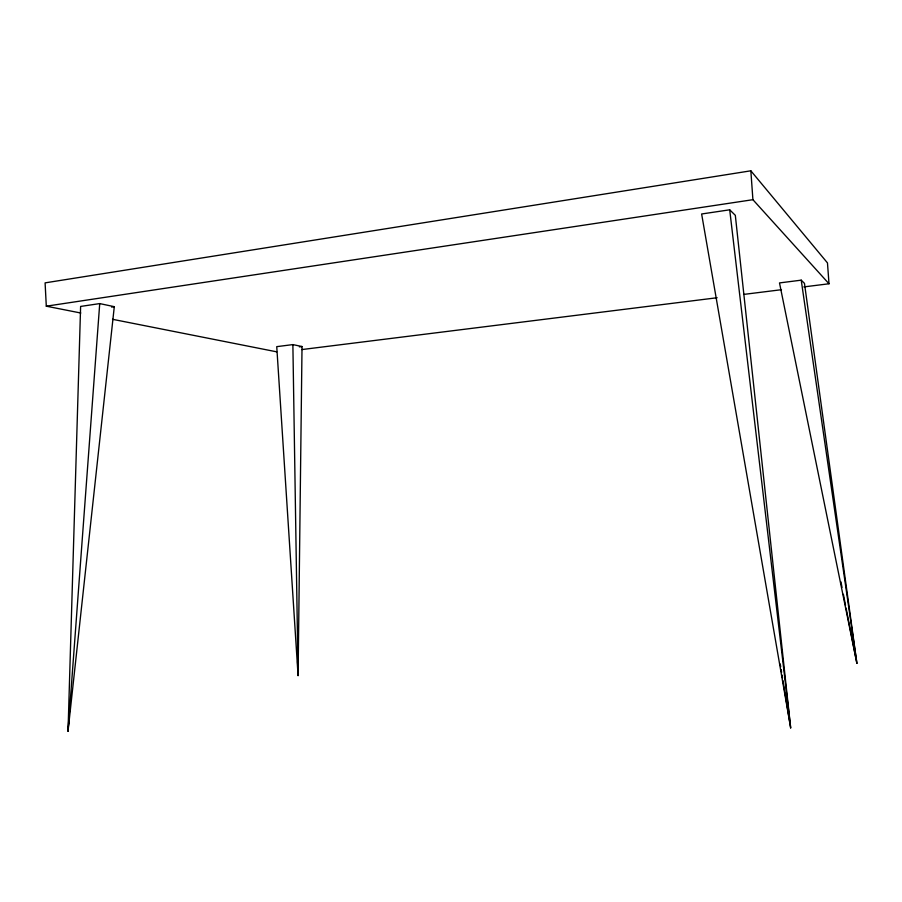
<?xml version="1.0" encoding="UTF-8"?>
<svg xmlns="http://www.w3.org/2000/svg" width="902" height="902" viewBox="0 0 902 902"><rect width="100%" height="100%" fill="white"/><g stroke="black" fill="none" stroke-linecap="round" stroke-linejoin="round"><path stroke-width="1.35" d="M302.023 346.537L298.088 675.598L276.745 346.65L292.879 344.598L302.023 346.537L299.363 346.875M69.206 712.918L68.022 731.195L114.295 306.68L99.727 303.591L80.616 306.432L68.022 731.195L99.727 303.591M803.829 286.915L829.006 283.769L827.472 262.922L750.847 170.805L45.1 282.867L46.295 306.184L80.785 313.017M46.295 306.184L752.911 199.692L829.006 283.769M729.707 209.805L701.632 213.988L790.671 727.903L735.322 215.33L729.707 209.805L790.671 727.903L782.97 680.66M111.589 307.075L114.295 306.68M801.224 280.161L779.497 282.924L856.9 663.398L804.46 283.352L801.224 280.161L856.9 663.398L846.076 608.106M301.82 349.57L717.135 297.739M743.699 294.413L781.459 289.7M112.513 319.297L276.688 351.825M840.935 581.846L842.017 587.371M843.37 594.283L845.535 605.343M780.241 663.985L780.704 666.77M781.155 669.543L781.606 672.328M782.057 675.102L782.508 677.887M750.847 170.805L752.911 199.692M297.062 647.523L297.209 651.729M297.57 661.561L298.088 675.598L292.879 344.598"/></g></svg>
